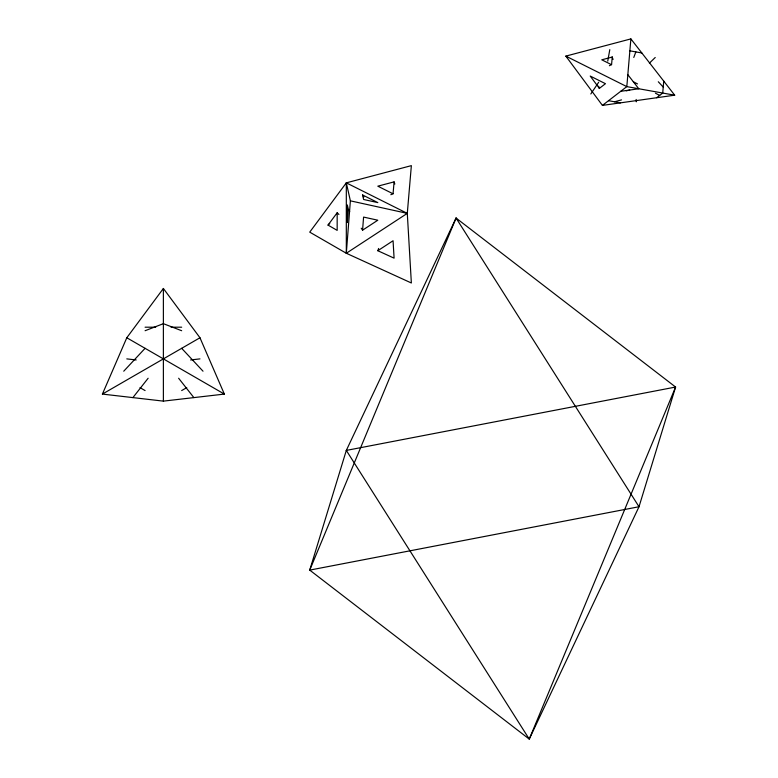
<?xml version="1.0" encoding="UTF-8"?>
<svg xmlns="http://www.w3.org/2000/svg" width="778" height="778" viewBox="0 0 778 778"><rect width="100%" height="100%" fill="white"/><g stroke="black" fill="none" stroke-linecap="round" stroke-linejoin="round"><path stroke-width="1.17" d="M348.349 209.447L347.328 222.557L347.328 204.954L348.349 209.447L349.701 211.422M346.317 253.258L350.382 200.841L346.317 182.849L411.358 165.636L407.293 213.367L411.358 282.988L346.317 253.258L309.732 232.136L346.317 182.849L407.293 213.367L346.317 253.258L346.317 182.849M362.577 230.181L363.589 217.081L377.816 220.213L362.577 230.181L361.225 228.207M393.065 193.8L394.086 181.877L377.816 186.175L393.065 193.8L390.828 194.704M630.88 38.9L626.815 86.621L602.425 105.4L565.839 56.113L630.88 38.9L674.691 95.188L602.425 105.4M663.741 81.116L662.72 93.049L656.622 97.746M607.744 61.122L609.796 49.646M377.816 250.72L393.065 240.742L394.086 258.15L377.816 250.72L378.633 248.454M633.778 57.455L635.85 51.902M102.404 394.086L126.795 337.759L163.38 288.473L199.965 337.759L224.356 394.086L163.38 401.127L102.404 394.086L199.965 337.759M590.823 93.973L598.69 82.225M337.166 212.773L337.166 230.376L328.024 225.095L337.166 212.773L338.907 214.456M132.892 397.607L148.131 378.244M123.741 371.203L145.087 348.32M649.387 63.174L655.232 57.484M328.024 225.095L329.765 223.422M599.371 88.381L605.469 83.693L590.23 76.059L599.371 88.381L598.632 86.183M181.673 390.566L186.759 387.629M609.388 65.712L611.518 64.564M145.087 330.718L163.38 323.677L181.673 330.718M614.503 101.782L621.534 99.876M626.3 90.822L629.752 90.044M620.718 91.318L638.787 88.77L627.836 74.688M190.591 359.961L199.965 358.882M145.087 327.198L155.707 327.198M171.053 327.198L181.673 327.198M126.795 358.882L136.179 359.961M629.869 50.833L641.831 52.972M674.691 95.188L626.815 86.621L565.839 56.113M608.522 100.702L620.494 102.852M350.382 200.841L407.293 213.367M362.577 194.977L377.816 202.601L363.589 199.479L362.577 194.977L363.929 196.951M633.311 81.729L637.522 83.917M655.455 93.214L659.676 95.402M126.795 337.759L224.356 394.086M140.001 387.629L145.087 390.566M181.673 348.32L203.019 371.203M658.295 81.758L663.235 87.087M178.629 378.244L193.868 397.607M612.14 57.164L613.103 59.391M394.086 181.877L394.825 184.075M636.161 99.448L636.258 101.821M163.38 288.473L163.38 401.127M612.228 57.047L611.576 64.71L601.783 59.809L612.228 57.047M346.317 450.413L309.732 570.109L529.254 739.1L639.01 506.741L675.596 387.045L456.073 218.054L346.317 450.413L529.254 739.1L675.596 387.045L346.317 450.413M456.073 218.054L309.732 570.109L639.01 506.741L456.073 218.054"/></g></svg>
